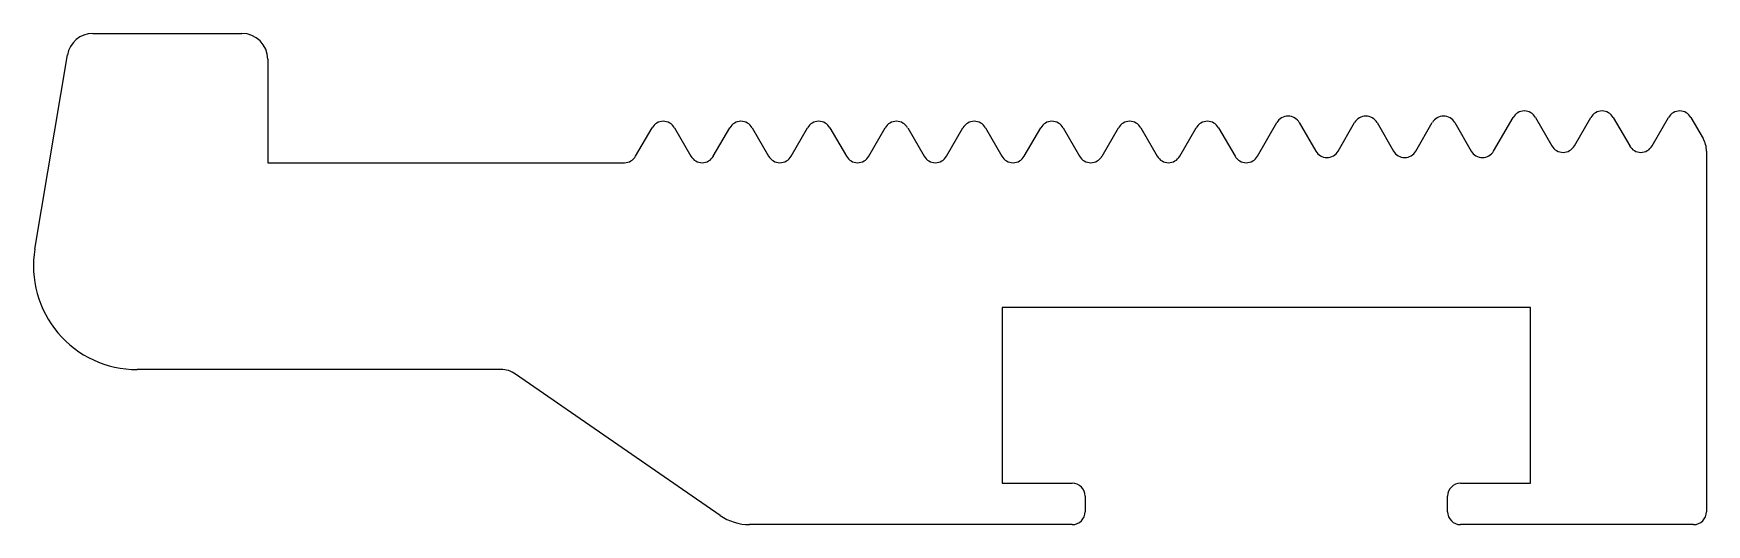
# Model space of a CAD drawing. Extents: x 1605.4 to 1637.7, y 2371.3 to 2380.8.
import ezdxf

# ---------------------------------------------------------------- set-up
doc = ezdxf.new("R2010")
doc.units = 0
doc.layers.get('0').update_dxf_attribs({"linetype": 'CONTINUOUS'})

msp = doc.modelspace()

# ---------------------------------------------------------------- linework, layer by layer
for p, q in [((1606.531, 2380.798), (1609.407, 2380.798)), ((1605.41, 2376.628), (1606.038, 2380.381)), ((1609.907, 2380.298), (1609.907, 2378.298)), ((1617.011, 2378.423), (1617.329, 2378.973)), ((1617.762, 2378.973), (1618.079, 2378.423)), ((1618.512, 2378.423), (1618.83, 2378.973)), ((1619.263, 2378.973), (1619.58, 2378.423)), ((1620.013, 2378.423), (1620.331, 2378.973)), ((1620.764, 2378.973), (1621.081, 2378.423)), ((1621.514, 2378.423), (1621.832, 2378.973)), ((1622.265, 2378.973), (1622.582, 2378.423)), ((1623.016, 2378.423), (1623.333, 2378.973)), ((1623.766, 2378.973), (1624.084, 2378.423)), ((1624.517, 2378.423), (1624.834, 2378.973)), ((1625.267, 2378.973), (1625.585, 2378.423)), ((1626.018, 2378.423), (1626.335, 2378.973)), ((1626.768, 2378.973), (1627.086, 2378.423)), ((1627.519, 2378.423), (1627.836, 2378.973)), ((1628.269, 2378.973), (1628.587, 2378.423)), ((1629.02, 2378.423), (1629.395, 2379.073)), ((1629.828, 2379.073), (1630.146, 2378.523)), ((1630.579, 2378.523), (1630.896, 2379.073)), ((1631.329, 2379.073), (1631.647, 2378.523)), ((1632.08, 2378.523), (1632.397, 2379.073)), ((1632.83, 2379.073), (1633.148, 2378.523)), ((1633.581, 2378.523), (1633.956, 2379.173)), ((1634.389, 2379.173), (1634.707, 2378.623)), ((1635.14, 2378.623), (1635.457, 2379.173)), ((1635.89, 2379.173), (1636.208, 2378.623)), ((1636.641, 2378.623), (1636.959, 2379.173)), ((1637.392, 2379.173), (1637.625, 2378.768)), ((1637.692, 2378.518), (1637.692, 2371.548)), ((1609.907, 2378.298), (1616.795, 2378.298)), ((1624.092, 2375.498), (1624.092, 2372.098)), ((1634.292, 2375.498), (1624.092, 2375.498)), ((1634.292, 2372.098), (1634.292, 2375.498)), ((1614.407, 2374.298), (1607.383, 2374.298)), ((1618.643, 2371.476), (1614.691, 2374.209)), ((1624.092, 2372.098), (1625.442, 2372.098)), ((1632.942, 2372.098), (1634.292, 2372.098)), ((1625.692, 2371.848), (1625.692, 2371.548)), ((1632.692, 2371.548), (1632.692, 2371.848)), ((1625.442, 2371.298), (1619.212, 2371.298)), ((1637.442, 2371.298), (1632.942, 2371.298))]:
    msp.add_line(p, q)
for centre, radius, start, end in [((1606.531, 2380.298), 0.5, 90, 170.4986), ((1609.407, 2380.298), 0.5, 0, 90), ((1634.173, 2379.048), 0.25, 30, 150), ((1635.674, 2379.048), 0.25, 30, 150), ((1637.175, 2379.048), 0.25, 30, 150), ((1617.545, 2378.848), 0.25, 30, 150), ((1619.046, 2378.848), 0.25, 30, 150), ((1620.547, 2378.848), 0.25, 30, 150), ((1622.048, 2378.848), 0.25, 30, 150), ((1623.55, 2378.848), 0.25, 30, 150), ((1625.051, 2378.848), 0.25, 30, 150), ((1626.552, 2378.848), 0.25, 30, 150), ((1628.053, 2378.848), 0.25, 30, 150), ((1629.612, 2378.948), 0.25, 30, 150), ((1631.113, 2378.948), 0.25, 30, 150), ((1632.614, 2378.948), 0.25, 30, 150), ((1637.192, 2378.518), 0.5, 0, 30), ((1616.795, 2378.548), 0.25, 270, 330), ((1618.296, 2378.548), 0.25, 210, 330), ((1619.797, 2378.548), 0.25, 210, 330), ((1621.298, 2378.548), 0.25, 210, 330), ((1622.799, 2378.548), 0.25, 210, 330), ((1624.3, 2378.548), 0.25, 210, 330), ((1625.801, 2378.548), 0.25, 210, 330), ((1627.302, 2378.548), 0.25, 210, 330), ((1628.803, 2378.548), 0.25, 210, 330), ((1630.362, 2378.648), 0.25, 210, 330), ((1631.863, 2378.648), 0.25, 210, 330), ((1633.365, 2378.648), 0.25, 210, 330), ((1634.923, 2378.748), 0.25, 210, 330), ((1636.424, 2378.748), 0.25, 210, 330), ((1607.383, 2376.298), 2, 170.4986, 270), ((1614.407, 2373.798), 0.5, 55.3256, 90), ((1625.442, 2371.848), 0.25, 0, 90), ((1632.942, 2371.848), 0.25, 90, 180), ((1625.442, 2371.548), 0.25, 270, 360), ((1632.942, 2371.548), 0.25, 180, 270), ((1637.442, 2371.548), 0.25, 270, 0), ((1619.212, 2372.298), 1, 235.3256, 270)]:
    msp.add_arc(centre, radius, start, end)

doc.saveas('drawing.dxf')
